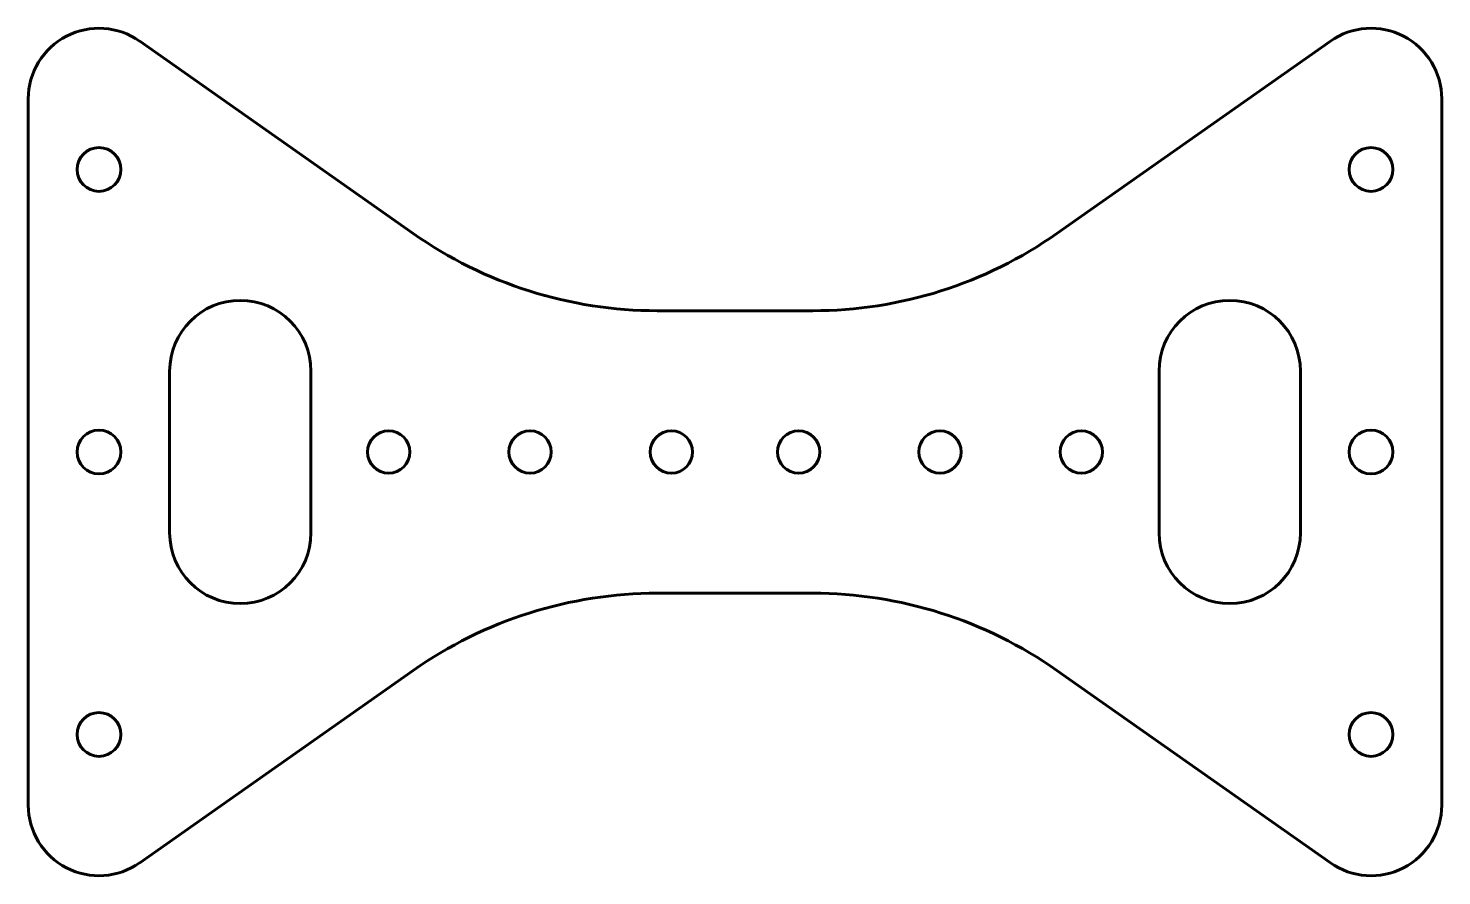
# Model space of a CAD drawing. Header units: inches. Extents: x 37 to 137, y 200 to 260.
import ezdxf

# ---------------------------------------------------------------- set-up
doc = ezdxf.new("R2010")
doc.units = ezdxf.units.IN
doc.linetypes.add('K5LT_BASIC', pattern=[0])
doc.layers.add('Системный слой (1)', color=251, linetype='Continuous', true_color=0x6c6c6c)

msp = doc.modelspace()

# ---------------------------------------------------------------- linework, layer by layer
at = {"layer": 'Системный слой (1)', "color": 150, "linetype": 'K5LT_BASIC', "lineweight": 60, "true_color": 0x0080ff}
for p, q in [((64.68, 245.38), (45.33, 259)), ((129.57, 259), (110.22, 245.38)), ((37.45, 254.91), (37.45, 204.91)), ((137.45, 204.91), (137.45, 254.91)), ((92.95, 239.91), (81.95, 239.91)), ((47.45, 235.64), (47.45, 224.18)), ((57.45, 224.18), (57.45, 235.64)), ((117.45, 235.64), (117.45, 224.18)), ((127.45, 224.18), (127.45, 235.64)), ((81.95, 219.91), (92.95, 219.91)), ((45.33, 200.82), (64.68, 214.44)), ((110.22, 214.44), (129.57, 200.82))]:
    msp.add_line(p, q, dxfattribs=at)
for centre, radius in [((42.45, 249.91), 1.55), ((132.45, 249.91), 1.55), ((42.45, 229.91), 1.55), ((62.95, 229.91), 1.5), ((72.95, 229.91), 1.5), ((82.95, 229.91), 1.5), ((91.95, 229.91), 1.5), ((101.95, 229.91), 1.5), ((111.95, 229.91), 1.5), ((132.45, 229.91), 1.55), ((42.45, 209.91), 1.55), ((132.45, 209.91), 1.55)]:
    msp.add_circle(centre, radius, dxfattribs=at)
for centre, radius, start, end in [((42.45, 254.91), 5, 54.8618, 180), ((132.45, 254.91), 5, 0, 125.1382), ((81.95, 269.91), 30, 234.8618, 270), ((92.95, 269.91), 30, 270, 305.1382), ((52.45, 235.64), 5, 0, 180), ((122.45, 235.64), 5, 0, 180), ((52.45, 224.18), 5, 180, 0), ((122.45, 224.18), 5, 180, 0), ((81.95, 189.91), 30, 90, 125.1382), ((92.95, 189.91), 30, 54.8618, 90), ((42.45, 204.91), 5, 180, 305.1382), ((132.45, 204.91), 5, 234.8618, 0)]:
    msp.add_arc(centre, radius, start, end, dxfattribs=at)

doc.saveas('drawing.dxf')
